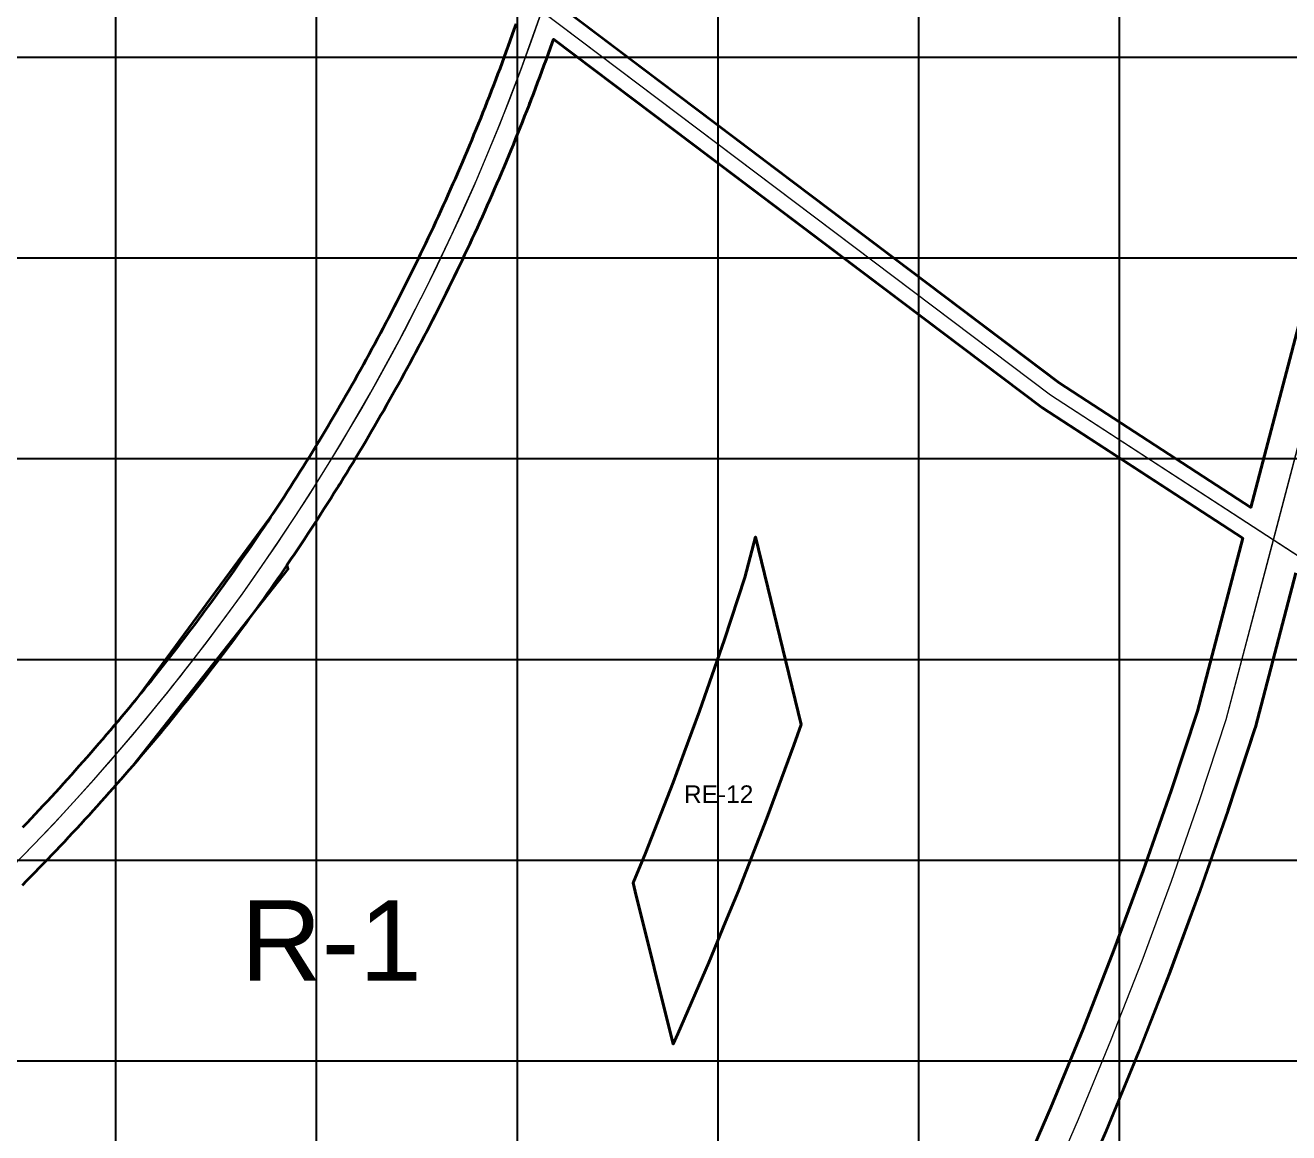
# Model space of a CAD drawing. Header units: millimetres. Extents: x 464536 to 476893, y 870501 to 881610.
# Drawn here: x 467155 to 467784, y 880064 to 880616 of the extents above; entities that cross this region are included whole.
import ezdxf
from ezdxf.enums import TextEntityAlignment as Align

# ---------------------------------------------------------------- set-up
doc = ezdxf.new("R2010")
doc.units = ezdxf.units.MM
for name, color, linetype, lineweight in [('Center_1', 7, 'Continuous', 5), ('Land Use Code', 7, 'Continuous', 35), ('Proposed Road Net work', 7, 'Continuous', 35), ('Recreational _ Environmental', 84, 'Continuous', 35), ('Residence', 50, 'Continuous', 35)]:
    doc.layers.add(name, color=color, linetype=linetype, lineweight=lineweight)
doc.layers.add('Grid1', color=7, linetype='Continuous')
doc.styles.add('Arial', font='arial.ttf')

msp = doc.modelspace()

# ---------------------------------------------------------------- linework, layer by layer
at = {"layer": 'Center_1'}
for points in [[(469346.11, 879762.34), (469041.1, 879829.87), (468995.44, 879839.98), (468451.87, 879956.58), (468431.07, 879962.52), (468410.48, 879969.16), (468390.13, 879976.5), (468370.05, 879984.54), (468350.26, 879993.26), (468330.77, 880002.65), (468311.62, 880012.71), (468292.83, 880023.41), (468274.41, 880034.76), (468256.39, 880046.72), (468238.79, 880059.3), (467665.66, 880431.54), (467125.47, 880838.9), (466644.96, 881201.26)], [(467662.67, 880032.04), (467679.58, 880070.98), (467695.77, 880110.23), (467711.24, 880149.77), (467725.96, 880189.59), (467739.95, 880229.68), (467753.19, 880270.02), (467960.99, 881060.28)], [(467148.28, 880196.62), (467168.87, 880218), (467188.9, 880239.93), (467208.33, 880262.37), (467227.17, 880285.32), (467245.39, 880308.76), (467262.98, 880332.68), (467279.93, 880357.05), (467296.24, 880381.86), (467311.88, 880407.1), (467326.84, 880432.74), (467341.12, 880458.77), (467354.71, 880485.17), (467367.59, 880511.92), (467379.77, 880539), (467391.22, 880566.39), (467401.94, 880594.08), (467411.92, 880622.04)]]:
    msp.add_lwpolyline(points, dxfattribs=at)
for points in [[(467776.7, 880359.43, 0), (467870.43, 880715.89, 0)], [(467272.59, 880346.33, 0), (467281.35, 880359.15, 0), (467289.93, 880372.1, 0), (467298.33, 880385.16, 0), (467306.55, 880398.34, 0), (467314.59, 880411.63, 0), (467322.44, 880425.03, 0), (467330.1, 880438.54, 0), (467337.58, 880452.15, 0), (467344.86, 880465.87, 0), (467351.96, 880479.68, 0), (467358.86, 880493.59, 0), (467365.57, 880507.6, 0), (467372.09, 880521.7, 0), (467378.41, 880535.88, 0), (467384.53, 880550.16, 0), (467390.46, 880564.51, 0), (467396.18, 880578.95, 0), (467401.71, 880593.47, 0), (467407.03, 880608.06, 0), (467412.15, 880622.72, 0)], [(467776.7, 880359.43, 0), (467665.66, 880431.54, 0), (467412.15, 880622.72, 0)], [(467508.32, 879743.25, 0), (467524.49, 879769.15, 0), (467546.3, 879805.57, 0), (467567.43, 879842.4, 0), (467587.88, 879879.61, 0), (467607.63, 879917.19, 0), (467626.68, 879955.13, 0), (467645.03, 879993.42, 0), (467662.67, 880032.04, 0), (467679.58, 880070.98, 0), (467695.77, 880110.23, 0), (467711.24, 880149.77, 0), (467725.96, 880189.59, 0), (467739.95, 880229.68, 0), (467753.19, 880270.02, 0), (467776.7, 880359.43, 0)], [(468112.81, 880141.12, 0), (467776.7, 880359.43, 0)], [(467247.59, 880311.68, 0), (467250.78, 880315.96, 0), (467253.96, 880320.25, 0), (467257.12, 880324.56, 0), (467260.25, 880328.88, 0), (467263.37, 880333.22, 0), (467266.47, 880337.58, 0), (467269.54, 880341.94, 0), (467272.59, 880346.33, 0)], [(467222.09, 880279.02, 0), (467225.35, 880283.05, 0), (467228.58, 880287.09, 0), (467231.79, 880291.15, 0), (467234.99, 880295.23, 0), (467238.17, 880299.32, 0), (467241.33, 880303.42, 0), (467244.47, 880307.54, 0), (467247.59, 880311.68, 0)], [(467017.79, 880070.95, 0), (467036.22, 880088.21, 0), (467054.56, 880105.55, 0), (467072.83, 880122.98, 0), (467091.01, 880140.5, 0), (467109.1, 880158.1, 0), (467127.12, 880175.79, 0), (467136.28, 880184.67, 0), (467145.34, 880193.66, 0), (467154.29, 880202.75, 0), (467163.14, 880211.94, 0), (467171.89, 880221.23, 0), (467180.53, 880230.62, 0), (467189.06, 880240.11, 0), (467197.49, 880249.7, 0), (467205.8, 880259.38, 0), (467214, 880269.15, 0), (467222.09, 880279.02, 0)]]:
    msp.add_polyline3d(points, dxfattribs=at)
at = {"layer": 'Grid1'}
for p, q in [((467200, 870600), (467200, 881600)), ((467300, 870600), (467300, 881600)), ((467400, 870600), (467400, 881600)), ((467500, 870600), (467500, 881600)), ((467600, 870600), (467600, 881600)), ((467700, 870600), (467700, 881600)), ((464700, 880600), (472600, 880600)), ((464700, 880500), (472600, 880500)), ((464700, 880400), (472600, 880400)), ((464700, 880300), (472600, 880300)), ((464700, 880200), (472600, 880200)), ((464700, 880100), (472600, 880100))]:
    msp.add_line(p, q, dxfattribs=at)
at = {"layer": 'Proposed Road Net work'}
for points in [[(467423.16, 880624.04, 0), (467669.97, 880437.69, 0), (467765.46, 880375.67, 0), (467855.34, 880717.48, 0)], [(467423.16, 880624.04, 0), (467669.97, 880437.69, 0), (467765.46, 880375.67, 0), (467855.34, 880717.48, 0)], [(467153.65, 880216.47, 0), (467155.69, 880218.61, 0), (467157.72, 880220.76, 0), (467159.76, 880222.91, 0), (467161.78, 880225.06, 0), (467163.8, 880227.22, 0), (467165.82, 880229.39, 0), (467167.82, 880231.56, 0), (467169.83, 880233.73, 0), (467171.82, 880235.92, 0), (467173.81, 880238.1, 0), (467175.8, 880240.29, 0), (467177.78, 880242.49, 0), (467179.75, 880244.69, 0), (467181.72, 880246.9, 0), (467183.68, 880249.12, 0), (467185.64, 880251.33, 0), (467187.59, 880253.56, 0), (467189.53, 880255.79, 0), (467191.47, 880258.02, 0), (467193.4, 880260.26, 0), (467195.33, 880262.5, 0), (467197.25, 880264.75, 0), (467199.16, 880267.01, 0), (467201.07, 880269.27, 0), (467202.97, 880271.53, 0), (467204.87, 880273.8, 0), (467206.76, 880276.08, 0), (467208.64, 880278.36, 0), (467210.52, 880280.64, 0), (467212.39, 880282.93, 0), (467214.25, 880285.22, 0), (467216.11, 880287.52, 0), (467217.97, 880289.83, 0), (467219.81, 880292.14, 0), (467221.66, 880294.45, 0), (467223.49, 880296.77, 0), (467225.32, 880299.1, 0), (467227.14, 880301.43, 0), (467228.96, 880303.76, 0), (467230.77, 880306.1, 0), (467232.57, 880308.44, 0), (467234.37, 880310.79, 0), (467236.16, 880313.14, 0), (467237.95, 880315.5, 0), (467239.72, 880317.86, 0), (467241.5, 880320.23, 0), (467243.26, 880322.6, 0), (467245.02, 880324.98, 0), (467246.78, 880327.36, 0), (467248.52, 880329.75, 0), (467250.27, 880332.14, 0), (467252, 880334.53, 0), (467253.73, 880336.93, 0), (467255.45, 880339.34, 0), (467257.16, 880341.75, 0), (467258.87, 880344.16, 0), (467260.58, 880346.58, 0), (467262.27, 880349, 0), (467263.96, 880351.43, 0), (467265.64, 880353.86, 0), (467267.32, 880356.3, 0), (467268.99, 880358.74, 0), (467270.65, 880361.18, 0), (467272.31, 880363.63, 0), (467273.96, 880366.09, 0), (467275.61, 880368.54, 0), (467277.24, 880371.01, 0), (467278.88, 880373.47, 0), (467280.5, 880375.94, 0), (467282.12, 880378.42, 0), (467283.73, 880380.9, 0), (467285.33, 880383.38, 0), (467286.93, 880385.87, 0), (467288.52, 880388.37, 0), (467290.11, 880390.86, 0), (467291.68, 880393.36, 0), (467293.26, 880395.87, 0), (467294.82, 880398.38, 0), (467296.38, 880400.89, 0), (467297.93, 880403.41, 0), (467299.47, 880405.93, 0), (467301.01, 880408.46, 0), (467302.54, 880410.99, 0), (467304.07, 880413.52, 0), (467305.59, 880416.06, 0), (467307.1, 880418.6, 0), (467308.6, 880421.15, 0), (467310.1, 880423.7, 0), (467311.59, 880426.25, 0), (467313.07, 880428.81, 0), (467314.55, 880431.37, 0), (467316.02, 880433.94, 0), (467317.48, 880436.51, 0), (467318.94, 880439.08, 0), (467320.39, 880441.66, 0), (467321.83, 880444.24, 0), (467323.27, 880446.83, 0), (467324.7, 880449.42, 0), (467326.12, 880452.01, 0), (467327.53, 880454.61, 0), (467328.94, 880457.21, 0), (467330.34, 880459.81, 0), (467331.74, 880462.42, 0), (467333.13, 880465.03, 0), (467334.51, 880467.65, 0), (467335.88, 880470.27, 0), (467337.25, 880472.89, 0), (467338.61, 880475.52, 0), (467339.96, 880478.15, 0), (467341.3, 880480.78, 0), (467342.64, 880483.42, 0), (467343.97, 880486.06, 0), (467345.3, 880488.7, 0), (467346.62, 880491.35, 0), (467347.93, 880494, 0), (467349.23, 880496.66, 0), (467350.53, 880499.31, 0), (467351.81, 880501.97, 0), (467353.1, 880504.64, 0), (467354.37, 880507.31, 0), (467355.64, 880509.98, 0), (467356.9, 880512.66, 0), (467358.15, 880515.33, 0), (467359.4, 880518.02, 0), (467360.64, 880520.7, 0), (467361.87, 880523.39, 0), (467363.1, 880526.08, 0), (467364.32, 880528.78, 0), (467365.53, 880531.47, 0), (467366.73, 880534.18, 0), (467367.93, 880536.88, 0), (467369.11, 880539.59, 0), (467370.3, 880542.3, 0), (467371.47, 880545.01, 0), (467372.64, 880547.73, 0), (467373.8, 880550.45, 0), (467374.95, 880553.17, 0), (467376.1, 880555.9, 0), (467377.24, 880558.63, 0), (467378.37, 880561.36, 0), (467379.49, 880564.1, 0), (467380.61, 880566.84, 0), (467381.72, 880569.58, 0), (467382.82, 880572.32, 0), (467383.91, 880575.07, 0), (467385, 880577.82, 0), (467386.08, 880580.57, 0), (467387.15, 880583.33, 0), (467388.22, 880586.09, 0), (467389.28, 880588.85, 0), (467390.33, 880591.61, 0), (467391.37, 880594.38, 0), (467392.41, 880597.15, 0), (467393.44, 880599.92, 0), (467394.46, 880602.7, 0), (467395.47, 880605.48, 0), (467396.48, 880608.26, 0), (467397.48, 880611.04, 0), (467398.47, 880613.83, 0), (467399.45, 880616.62, 0)], [(467153.65, 880216.47, 0), (467155.69, 880218.61, 0), (467157.72, 880220.76, 0), (467159.76, 880222.91, 0), (467161.78, 880225.06, 0), (467163.8, 880227.22, 0), (467165.82, 880229.39, 0), (467167.82, 880231.56, 0), (467169.83, 880233.73, 0), (467171.82, 880235.92, 0), (467173.81, 880238.1, 0), (467175.8, 880240.29, 0), (467177.78, 880242.49, 0), (467179.75, 880244.69, 0), (467181.72, 880246.9, 0), (467183.68, 880249.12, 0), (467185.64, 880251.33, 0), (467187.59, 880253.56, 0), (467189.53, 880255.79, 0), (467191.47, 880258.02, 0), (467193.4, 880260.26, 0), (467195.33, 880262.5, 0), (467197.25, 880264.75, 0), (467199.16, 880267.01, 0), (467201.07, 880269.27, 0), (467202.97, 880271.53, 0), (467204.87, 880273.8, 0), (467206.76, 880276.08, 0), (467208.64, 880278.36, 0), (467210.52, 880280.64, 0), (467212.39, 880282.93, 0), (467214.25, 880285.22, 0), (467216.11, 880287.52, 0), (467217.97, 880289.83, 0), (467219.81, 880292.14, 0), (467221.66, 880294.45, 0), (467223.49, 880296.77, 0), (467225.32, 880299.1, 0), (467227.14, 880301.43, 0), (467228.96, 880303.76, 0), (467230.77, 880306.1, 0), (467232.57, 880308.44, 0), (467234.37, 880310.79, 0), (467236.16, 880313.14, 0), (467237.95, 880315.5, 0), (467239.72, 880317.86, 0), (467241.5, 880320.23, 0), (467243.26, 880322.6, 0), (467245.02, 880324.98, 0), (467246.78, 880327.36, 0), (467248.52, 880329.75, 0), (467250.27, 880332.14, 0), (467252, 880334.53, 0), (467253.73, 880336.93, 0), (467255.45, 880339.34, 0), (467257.16, 880341.75, 0), (467258.87, 880344.16, 0), (467260.58, 880346.58, 0), (467262.27, 880349, 0), (467263.96, 880351.43, 0), (467265.64, 880353.86, 0), (467267.32, 880356.3, 0), (467268.99, 880358.74, 0), (467270.65, 880361.18, 0), (467272.31, 880363.63, 0), (467273.96, 880366.09, 0), (467275.61, 880368.54, 0), (467277.24, 880371.01, 0), (467278.88, 880373.47, 0), (467280.5, 880375.94, 0), (467282.12, 880378.42, 0), (467283.73, 880380.9, 0), (467285.33, 880383.38, 0), (467286.93, 880385.87, 0), (467288.52, 880388.37, 0), (467290.11, 880390.86, 0), (467291.68, 880393.36, 0), (467293.26, 880395.87, 0), (467294.82, 880398.38, 0), (467296.38, 880400.89, 0), (467297.93, 880403.41, 0), (467299.47, 880405.93, 0), (467301.01, 880408.46, 0), (467302.54, 880410.99, 0), (467304.07, 880413.52, 0), (467305.59, 880416.06, 0), (467307.1, 880418.6, 0), (467308.6, 880421.15, 0), (467310.1, 880423.7, 0), (467311.59, 880426.25, 0), (467313.07, 880428.81, 0), (467314.55, 880431.37, 0), (467316.02, 880433.94, 0), (467317.48, 880436.51, 0), (467318.94, 880439.08, 0), (467320.39, 880441.66, 0), (467321.83, 880444.24, 0), (467323.27, 880446.83, 0), (467324.7, 880449.42, 0), (467326.12, 880452.01, 0), (467327.53, 880454.61, 0), (467328.94, 880457.21, 0), (467330.34, 880459.81, 0), (467331.74, 880462.42, 0), (467333.13, 880465.03, 0), (467334.51, 880467.65, 0), (467335.88, 880470.27, 0), (467337.25, 880472.89, 0), (467338.61, 880475.52, 0), (467339.96, 880478.15, 0), (467341.3, 880480.78, 0), (467342.64, 880483.42, 0), (467343.97, 880486.06, 0), (467345.3, 880488.7, 0), (467346.62, 880491.35, 0), (467347.93, 880494, 0), (467349.23, 880496.66, 0), (467350.53, 880499.31, 0), (467351.81, 880501.97, 0), (467353.1, 880504.64, 0), (467354.37, 880507.31, 0), (467355.64, 880509.98, 0), (467356.9, 880512.66, 0), (467358.15, 880515.33, 0), (467359.4, 880518.02, 0), (467360.64, 880520.7, 0), (467361.87, 880523.39, 0), (467363.1, 880526.08, 0), (467364.32, 880528.78, 0), (467365.53, 880531.47, 0), (467366.73, 880534.18, 0), (467367.93, 880536.88, 0), (467369.11, 880539.59, 0), (467370.3, 880542.3, 0), (467371.47, 880545.01, 0), (467372.64, 880547.73, 0), (467373.8, 880550.45, 0), (467374.95, 880553.17, 0), (467376.1, 880555.9, 0), (467377.24, 880558.63, 0), (467378.37, 880561.36, 0), (467379.49, 880564.1, 0), (467380.61, 880566.84, 0), (467381.72, 880569.58, 0), (467382.82, 880572.32, 0), (467383.91, 880575.07, 0), (467385, 880577.82, 0), (467386.08, 880580.57, 0), (467387.15, 880583.33, 0), (467388.22, 880586.09, 0), (467389.28, 880588.85, 0), (467390.33, 880591.61, 0), (467391.37, 880594.38, 0), (467392.41, 880597.15, 0), (467393.44, 880599.92, 0), (467394.46, 880602.7, 0), (467395.47, 880605.48, 0), (467396.48, 880608.26, 0), (467397.48, 880611.04, 0), (467398.47, 880613.83, 0), (467399.45, 880616.62, 0)], [(467648.96, 880038.14, 0), (467665.77, 880076.83, 0), (467681.85, 880115.82, 0), (467697.22, 880155.11, 0), (467711.85, 880194.67, 0), (467725.74, 880234.49, 0), (467738.8, 880274.27, 0), (467761.44, 880360.39, 0), (467661.36, 880425.4, 0), (467417.96, 880608.95, 0), (467417.32, 880607.15, 0), (467416.31, 880604.31, 0), (467415.29, 880601.48, 0), (467414.27, 880598.64, 0), (467413.24, 880595.82, 0), (467412.2, 880592.99, 0), (467411.15, 880590.17, 0), (467410.1, 880587.35, 0), (467409.03, 880584.53, 0), (467407.96, 880581.72, 0), (467406.89, 880578.91, 0), (467405.8, 880576.1, 0), (467404.71, 880573.29, 0), (467403.61, 880570.49, 0), (467402.5, 880567.69, 0), (467401.39, 880564.89, 0), (467400.27, 880562.1, 0), (467399.14, 880559.31, 0), (467398, 880556.52, 0), (467396.86, 880553.74, 0), (467395.71, 880550.95, 0), (467394.55, 880548.18, 0), (467393.38, 880545.4, 0), (467392.21, 880542.63, 0), (467391.02, 880539.86, 0), (467389.84, 880537.09, 0), (467388.64, 880534.33, 0), (467387.44, 880531.57, 0), (467386.23, 880528.81, 0), (467385.01, 880526.06, 0), (467383.78, 880523.31, 0), (467382.55, 880520.56, 0), (467381.31, 880517.82, 0), (467380.06, 880515.08, 0), (467378.81, 880512.34, 0), (467377.55, 880509.61, 0), (467376.28, 880506.88, 0), (467375, 880504.15, 0), (467373.72, 880501.43, 0), (467372.43, 880498.71, 0), (467371.13, 880495.99, 0), (467369.83, 880493.28, 0), (467368.51, 880490.57, 0), (467367.19, 880487.86, 0), (467365.87, 880485.16, 0), (467364.53, 880482.46, 0), (467363.19, 880479.77, 0), (467361.84, 880477.08, 0), (467360.49, 880474.39, 0), (467359.13, 880471.7, 0), (467357.76, 880469.02, 0), (467356.38, 880466.35, 0), (467355, 880463.67, 0), (467353.6, 880461, 0), (467352.21, 880458.34, 0), (467350.8, 880455.67, 0), (467349.39, 880453.01, 0), (467347.97, 880450.36, 0), (467346.54, 880447.71, 0), (467345.11, 880445.06, 0), (467343.67, 880442.42, 0), (467342.22, 880439.78, 0), (467340.77, 880437.14, 0), (467339.3, 880434.51, 0), (467337.84, 880431.88, 0), (467336.36, 880429.26, 0), (467334.88, 880426.64, 0), (467333.39, 880424.02, 0), (467331.89, 880421.41, 0), (467330.39, 880418.8, 0), (467328.88, 880416.2, 0), (467327.36, 880413.6, 0), (467325.83, 880411, 0), (467324.3, 880408.41, 0), (467322.77, 880405.82, 0), (467321.22, 880403.24, 0), (467319.67, 880400.66, 0), (467318.11, 880398.08, 0), (467316.54, 880395.51, 0), (467314.97, 880392.94, 0), (467313.39, 880390.38, 0), (467311.81, 880387.82, 0), (467310.21, 880385.26, 0), (467308.61, 880382.71, 0), (467307.01, 880380.17, 0), (467305.39, 880377.63, 0), (467303.77, 880375.09, 0), (467302.15, 880372.56, 0), (467300.51, 880370.03, 0), (467298.87, 880367.5, 0), (467297.23, 880364.98, 0), (467295.57, 880362.47, 0), (467293.91, 880359.95, 0), (467292.25, 880357.45, 0), (467290.57, 880354.95, 0), (467288.89, 880352.45, 0), (467287.21, 880349.95, 0), (467285.51, 880347.46, 0), (467283.81, 880344.98, 0), (467282.1, 880342.5, 0), (467280.39, 880340.02, 0), (467278.67, 880337.55, 0), (467276.94, 880335.09, 0), (467275.21, 880332.63, 0), (467273.47, 880330.17, 0), (467271.73, 880327.72, 0), (467269.97, 880325.27, 0), (467268.21, 880322.82, 0), (467266.45, 880320.39, 0), (467264.68, 880317.95, 0), (467262.9, 880315.52, 0), (467261.11, 880313.1, 0), (467259.32, 880310.68, 0), (467257.52, 880308.27, 0), (467255.72, 880305.86, 0), (467253.91, 880303.45, 0), (467252.09, 880301.05, 0), (467250.27, 880298.65, 0), (467248.44, 880296.26, 0), (467246.6, 880293.88, 0), (467244.76, 880291.5, 0), (467242.91, 880289.12, 0), (467241.05, 880286.75, 0), (467239.19, 880284.38, 0), (467237.32, 880282.02, 0), (467235.45, 880279.67, 0), (467233.57, 880277.32, 0), (467231.68, 880274.97, 0), (467229.79, 880272.63, 0), (467227.89, 880270.29, 0), (467225.99, 880267.96, 0), (467224.07, 880265.64, 0), (467222.16, 880263.32, 0), (467220.23, 880261, 0), (467218.3, 880258.69, 0), (467216.37, 880256.38, 0), (467214.42, 880254.08, 0), (467212.47, 880251.79, 0), (467210.52, 880249.5, 0), (467208.56, 880247.21, 0), (467206.59, 880244.93, 0), (467204.62, 880242.66, 0), (467202.64, 880240.39, 0), (467200.66, 880238.13, 0), (467198.67, 880235.87, 0), (467196.67, 880233.62, 0), (467194.67, 880231.37, 0), (467192.66, 880229.13, 0), (467190.64, 880226.89, 0), (467188.62, 880224.66, 0), (467186.59, 880222.43, 0), (467184.56, 880220.21, 0), (467182.52, 880218, 0), (467180.48, 880215.79, 0), (467178.43, 880213.58, 0), (467176.37, 880211.38, 0), (467174.31, 880209.19, 0), (467172.24, 880207, 0), (467170.17, 880204.82, 0), (467168.09, 880202.64, 0), (467166, 880200.47, 0), (467163.91, 880198.3, 0), (467161.82, 880196.14, 0), (467159.71, 880193.99, 0), (467157.61, 880191.84, 0), (467155.49, 880189.7, 0), (467153.37, 880187.56, 0)], [(467648.96, 880038.14, 0), (467665.77, 880076.83, 0), (467681.85, 880115.82, 0), (467697.22, 880155.11, 0), (467711.85, 880194.67, 0), (467725.74, 880234.49, 0), (467738.8, 880274.27, 0), (467761.44, 880360.39, 0), (467661.36, 880425.4, 0), (467417.96, 880608.95, 0), (467417.32, 880607.15, 0), (467416.31, 880604.31, 0), (467415.29, 880601.48, 0), (467414.27, 880598.64, 0), (467413.24, 880595.82, 0), (467412.2, 880592.99, 0), (467411.15, 880590.17, 0), (467410.1, 880587.35, 0), (467409.03, 880584.53, 0), (467407.96, 880581.72, 0), (467406.89, 880578.91, 0), (467405.8, 880576.1, 0), (467404.71, 880573.29, 0), (467403.61, 880570.49, 0), (467402.5, 880567.69, 0), (467401.39, 880564.89, 0), (467400.27, 880562.1, 0), (467399.14, 880559.31, 0), (467398, 880556.52, 0), (467396.86, 880553.74, 0), (467395.71, 880550.95, 0), (467394.55, 880548.18, 0), (467393.38, 880545.4, 0), (467392.21, 880542.63, 0), (467391.02, 880539.86, 0), (467389.84, 880537.09, 0), (467388.64, 880534.33, 0), (467387.44, 880531.57, 0), (467386.23, 880528.81, 0), (467385.01, 880526.06, 0), (467383.78, 880523.31, 0), (467382.55, 880520.56, 0), (467381.31, 880517.82, 0), (467380.06, 880515.08, 0), (467378.81, 880512.34, 0), (467377.55, 880509.61, 0), (467376.28, 880506.88, 0), (467375, 880504.15, 0), (467373.72, 880501.43, 0), (467372.43, 880498.71, 0), (467371.13, 880495.99, 0), (467369.83, 880493.28, 0), (467368.51, 880490.57, 0), (467367.19, 880487.86, 0), (467365.87, 880485.16, 0), (467364.53, 880482.46, 0), (467363.19, 880479.77, 0), (467361.84, 880477.08, 0), (467360.49, 880474.39, 0), (467359.13, 880471.7, 0), (467357.76, 880469.02, 0), (467356.38, 880466.35, 0), (467355, 880463.67, 0), (467353.6, 880461, 0), (467352.21, 880458.34, 0), (467350.8, 880455.67, 0), (467349.39, 880453.01, 0), (467347.97, 880450.36, 0), (467346.54, 880447.71, 0), (467345.11, 880445.06, 0), (467343.67, 880442.42, 0), (467342.22, 880439.78, 0), (467340.77, 880437.14, 0), (467339.3, 880434.51, 0), (467337.84, 880431.88, 0), (467336.36, 880429.26, 0), (467334.88, 880426.64, 0), (467333.39, 880424.02, 0), (467331.89, 880421.41, 0), (467330.39, 880418.8, 0), (467328.88, 880416.2, 0), (467327.36, 880413.6, 0), (467325.83, 880411, 0), (467324.3, 880408.41, 0), (467322.77, 880405.82, 0), (467321.22, 880403.24, 0), (467319.67, 880400.66, 0), (467318.11, 880398.08, 0), (467316.54, 880395.51, 0), (467314.97, 880392.94, 0), (467313.39, 880390.38, 0), (467311.81, 880387.82, 0), (467310.21, 880385.26, 0), (467308.61, 880382.71, 0), (467307.01, 880380.17, 0), (467305.39, 880377.63, 0), (467303.77, 880375.09, 0), (467302.15, 880372.56, 0), (467300.51, 880370.03, 0), (467298.87, 880367.5, 0), (467297.23, 880364.98, 0), (467295.57, 880362.47, 0), (467293.91, 880359.95, 0), (467292.25, 880357.45, 0), (467290.57, 880354.95, 0), (467288.89, 880352.45, 0), (467287.21, 880349.95, 0), (467285.51, 880347.46, 0), (467283.81, 880344.98, 0), (467282.1, 880342.5, 0), (467280.39, 880340.02, 0), (467278.67, 880337.55, 0), (467276.94, 880335.09, 0), (467275.21, 880332.63, 0), (467273.47, 880330.17, 0), (467271.73, 880327.72, 0), (467269.97, 880325.27, 0), (467268.21, 880322.82, 0), (467266.45, 880320.39, 0), (467264.68, 880317.95, 0), (467262.9, 880315.52, 0), (467261.11, 880313.1, 0), (467259.32, 880310.68, 0), (467257.52, 880308.27, 0), (467255.72, 880305.86, 0), (467253.91, 880303.45, 0), (467252.09, 880301.05, 0), (467250.27, 880298.65, 0), (467248.44, 880296.26, 0), (467246.6, 880293.88, 0), (467244.76, 880291.5, 0), (467242.91, 880289.12, 0), (467241.05, 880286.75, 0), (467239.19, 880284.38, 0), (467237.32, 880282.02, 0), (467235.45, 880279.67, 0), (467233.57, 880277.32, 0), (467231.68, 880274.97, 0), (467229.79, 880272.63, 0), (467227.89, 880270.29, 0), (467225.99, 880267.96, 0), (467224.07, 880265.64, 0), (467222.16, 880263.32, 0), (467220.23, 880261, 0), (467218.3, 880258.69, 0), (467216.37, 880256.38, 0), (467214.42, 880254.08, 0), (467212.47, 880251.79, 0), (467210.52, 880249.5, 0), (467208.56, 880247.21, 0), (467206.59, 880244.93, 0), (467204.62, 880242.66, 0), (467202.64, 880240.39, 0), (467200.66, 880238.13, 0), (467198.67, 880235.87, 0), (467196.67, 880233.62, 0), (467194.67, 880231.37, 0), (467192.66, 880229.13, 0), (467190.64, 880226.89, 0), (467188.62, 880224.66, 0), (467186.59, 880222.43, 0), (467184.56, 880220.21, 0), (467182.52, 880218, 0), (467180.48, 880215.79, 0), (467178.43, 880213.58, 0), (467176.37, 880211.38, 0), (467174.31, 880209.19, 0), (467172.24, 880207, 0), (467170.17, 880204.82, 0), (467168.09, 880202.64, 0), (467166, 880200.47, 0), (467163.91, 880198.3, 0), (467161.82, 880196.14, 0), (467159.71, 880193.99, 0), (467157.61, 880191.84, 0), (467155.49, 880189.7, 0), (467153.37, 880187.56, 0)], [(467787.94, 880343.18, 0), (467767.7, 880266.21, 0), (467767.44, 880265.34, 0), (467754.16, 880224.87, 0), (467740.07, 880184.5, 0), (467725.26, 880144.44, 0), (467709.69, 880104.64, 0), (467693.39, 880065.13, 0), (467676.37, 880025.94, 0)], [(467787.94, 880343.18, 0), (467767.7, 880266.21, 0), (467767.44, 880265.34, 0), (467754.16, 880224.87, 0), (467740.07, 880184.5, 0), (467725.26, 880144.44, 0), (467709.69, 880104.64, 0), (467693.39, 880065.13, 0), (467676.37, 880025.94, 0)]]:
    msp.add_polyline3d(points, dxfattribs=at)
at = {"layer": 'Recreational _ Environmental'}
msp.add_lwpolyline([(467479.96, 880113.43), (467477.64, 880108.34), (467458.74, 880184.33), (467457.69, 880188.65), (467463.79, 880203.43), (467477.56, 880238.66), (467483.1, 880253.64), (467490.68, 880274.14), (467503.14, 880309.85), (467513.32, 880340.86), (467518.61, 880361), (467541.37, 880267.63), (467537.74, 880257.23), (467524.3, 880220.88), (467510.18, 880184.79), (467503.75, 880169.21), (467495.4, 880148.97)], close=True, dxfattribs=at)
at = {"layer": 'Residence'}
msp.add_lwpolyline([(467855.34, 880717.48), (467765.46, 880375.67), (467669.97, 880437.69), (467423.1, 880623.86)], dxfattribs=at)
for points in [[(467399.45, 880616.62, 0), (467398.47, 880613.83, 0), (467397.48, 880611.04, 0), (467396.48, 880608.26, 0), (467395.47, 880605.48, 0), (467394.46, 880602.7, 0), (467393.44, 880599.92, 0), (467392.41, 880597.15, 0), (467391.37, 880594.38, 0), (467390.33, 880591.61, 0), (467389.28, 880588.85, 0), (467388.22, 880586.09, 0), (467387.15, 880583.33, 0), (467386.08, 880580.57, 0), (467385, 880577.82, 0), (467383.91, 880575.07, 0), (467382.82, 880572.32, 0), (467381.72, 880569.58, 0), (467380.61, 880566.84, 0), (467379.49, 880564.1, 0), (467378.37, 880561.36, 0), (467377.24, 880558.63, 0), (467376.1, 880555.9, 0), (467374.95, 880553.17, 0), (467373.8, 880550.45, 0), (467372.64, 880547.73, 0), (467371.47, 880545.01, 0), (467370.3, 880542.3, 0), (467369.11, 880539.59, 0), (467367.93, 880536.88, 0), (467366.73, 880534.18, 0), (467365.53, 880531.47, 0), (467364.32, 880528.78, 0), (467363.1, 880526.08, 0), (467361.87, 880523.39, 0), (467360.64, 880520.7, 0), (467359.4, 880518.02, 0), (467358.15, 880515.33, 0), (467356.9, 880512.66, 0), (467355.64, 880509.98, 0), (467354.37, 880507.31, 0), (467353.1, 880504.64, 0), (467351.81, 880501.97, 0), (467350.53, 880499.31, 0), (467349.23, 880496.66, 0), (467347.93, 880494, 0), (467346.62, 880491.35, 0), (467345.3, 880488.7, 0), (467343.97, 880486.06, 0), (467342.64, 880483.42, 0), (467341.3, 880480.78, 0), (467339.96, 880478.15, 0), (467338.61, 880475.52, 0), (467337.25, 880472.89, 0), (467335.88, 880470.27, 0), (467334.51, 880467.65, 0), (467333.13, 880465.03, 0), (467331.74, 880462.42, 0), (467330.34, 880459.81, 0), (467328.94, 880457.21, 0), (467327.53, 880454.61, 0), (467326.12, 880452.01, 0), (467324.7, 880449.42, 0), (467323.27, 880446.83, 0), (467321.83, 880444.24, 0), (467320.39, 880441.66, 0), (467318.94, 880439.08, 0), (467317.48, 880436.51, 0), (467316.02, 880433.94, 0), (467314.55, 880431.37, 0), (467313.07, 880428.81, 0), (467311.59, 880426.25, 0), (467310.1, 880423.7, 0), (467308.6, 880421.15, 0), (467307.1, 880418.6, 0), (467305.59, 880416.06, 0), (467304.07, 880413.52, 0), (467302.54, 880410.99, 0), (467301.01, 880408.46, 0), (467299.47, 880405.93, 0), (467297.93, 880403.41, 0), (467296.38, 880400.89, 0), (467294.82, 880398.38, 0), (467293.26, 880395.87, 0), (467291.68, 880393.36, 0), (467290.11, 880390.86, 0), (467288.52, 880388.37, 0), (467286.93, 880385.87, 0), (467285.33, 880383.38, 0), (467283.73, 880380.9, 0), (467282.12, 880378.42, 0), (467280.5, 880375.94, 0), (467278.88, 880373.47, 0), (467278.85, 880373.44, 0), (467209.22, 880279.06, 0), (467208.64, 880278.36, 0), (467206.76, 880276.08, 0), (467204.87, 880273.8, 0), (467202.97, 880271.53, 0), (467201.07, 880269.27, 0), (467199.16, 880267.01, 0), (467197.25, 880264.75, 0), (467195.33, 880262.5, 0), (467193.4, 880260.26, 0), (467193.25, 880260.09, 0), (467191.47, 880258.02, 0), (467189.53, 880255.79, 0), (467187.59, 880253.56, 0), (467185.64, 880251.33, 0), (467183.68, 880249.12, 0), (467181.72, 880246.9, 0), (467179.75, 880244.69, 0), (467177.78, 880242.49, 0), (467175.8, 880240.29, 0), (467173.81, 880238.1, 0), (467171.82, 880235.92, 0), (467169.83, 880233.73, 0), (467167.82, 880231.56, 0), (467165.82, 880229.39, 0), (467163.8, 880227.22, 0), (467161.78, 880225.06, 0), (467159.76, 880222.91, 0), (467157.72, 880220.76, 0), (467155.69, 880218.61, 0), (467153.65, 880216.47, 0)], [(467153.37, 880187.56, 0), (467155.49, 880189.7, 0), (467157.61, 880191.84, 0), (467159.71, 880193.99, 0), (467161.82, 880196.14, 0), (467163.91, 880198.3, 0), (467166, 880200.47, 0), (467168.09, 880202.64, 0), (467170.17, 880204.82, 0), (467172.24, 880207, 0), (467174.31, 880209.19, 0), (467176.37, 880211.38, 0), (467178.43, 880213.58, 0), (467180.48, 880215.79, 0), (467182.52, 880218, 0), (467184.56, 880220.21, 0), (467186.59, 880222.43, 0), (467188.62, 880224.66, 0), (467190.64, 880226.89, 0), (467192.66, 880229.13, 0), (467194.67, 880231.37, 0), (467196.67, 880233.62, 0), (467198.67, 880235.87, 0), (467199.05, 880236.31, 0), (467200.66, 880238.13, 0), (467202.64, 880240.39, 0), (467204.62, 880242.66, 0), (467206.59, 880244.93, 0), (467208.56, 880247.21, 0), (467285.81, 880344.89, 0), (467285.27, 880347.11, 0), (467285.51, 880347.46, 0), (467287.21, 880349.95, 0), (467288.89, 880352.45, 0), (467290.57, 880354.95, 0), (467292.25, 880357.45, 0), (467293.91, 880359.95, 0), (467295.57, 880362.47, 0), (467297.23, 880364.98, 0), (467298.87, 880367.5, 0), (467300.34, 880369.75, 0), (467300.51, 880370.03, 0), (467302.15, 880372.56, 0), (467303.77, 880375.09, 0), (467305.39, 880377.63, 0), (467307.01, 880380.17, 0), (467308.61, 880382.71, 0), (467310.21, 880385.26, 0), (467311.13, 880386.74, 0), (467311.81, 880387.82, 0), (467313.39, 880390.38, 0), (467314.97, 880392.94, 0), (467316.54, 880395.51, 0), (467318.11, 880398.08, 0), (467319.67, 880400.66, 0), (467321.22, 880403.24, 0), (467322.77, 880405.82, 0), (467324.3, 880408.41, 0), (467325.83, 880411, 0), (467327.36, 880413.6, 0), (467328.88, 880416.2, 0), (467330.39, 880418.8, 0), (467331.89, 880421.41, 0), (467333.39, 880424.02, 0), (467334.88, 880426.64, 0), (467336.36, 880429.26, 0), (467337.84, 880431.88, 0), (467339.3, 880434.51, 0), (467340.77, 880437.14, 0), (467342.22, 880439.78, 0), (467343.67, 880442.42, 0), (467345.11, 880445.06, 0), (467346.54, 880447.71, 0), (467347.97, 880450.36, 0), (467349.39, 880453.01, 0), (467350.8, 880455.67, 0), (467352.21, 880458.34, 0), (467353.6, 880461, 0), (467355, 880463.67, 0), (467356.38, 880466.35, 0), (467357.76, 880469.02, 0), (467359.13, 880471.7, 0), (467360.49, 880474.39, 0), (467361.84, 880477.08, 0), (467363.19, 880479.77, 0), (467364.53, 880482.46, 0), (467365.87, 880485.16, 0), (467367.19, 880487.86, 0), (467368.51, 880490.57, 0), (467369.83, 880493.28, 0), (467371.13, 880495.99, 0), (467372.43, 880498.71, 0), (467373.72, 880501.43, 0), (467375, 880504.15, 0), (467376.28, 880506.88, 0), (467377.55, 880509.61, 0), (467378.81, 880512.34, 0), (467380.06, 880515.08, 0), (467381.31, 880517.82, 0), (467382.55, 880520.56, 0), (467383.78, 880523.31, 0), (467385.01, 880526.06, 0), (467386.23, 880528.81, 0), (467387.44, 880531.57, 0), (467388.64, 880534.33, 0), (467389.84, 880537.09, 0), (467391.02, 880539.86, 0), (467392.21, 880542.63, 0), (467393.38, 880545.4, 0), (467394.55, 880548.18, 0), (467395.71, 880550.95, 0), (467396.86, 880553.74, 0), (467398, 880556.52, 0), (467399.14, 880559.31, 0), (467400.27, 880562.1, 0), (467401.39, 880564.89, 0), (467402.5, 880567.69, 0), (467403.61, 880570.49, 0), (467404.71, 880573.29, 0), (467405.8, 880576.1, 0), (467406.07, 880576.79, 0), (467406.89, 880578.91, 0), (467407.96, 880581.72, 0), (467409.03, 880584.53, 0), (467410.1, 880587.35, 0), (467411.15, 880590.17, 0), (467412.2, 880592.99, 0), (467413.24, 880595.82, 0), (467414.27, 880598.64, 0), (467415.29, 880601.48, 0), (467415.67, 880602.52, 0), (467416.31, 880604.31, 0), (467417.32, 880607.15, 0), (467417.96, 880608.95, 0), (467661.15, 880425.55, 0), (467661.58, 880425.25, 0), (467761.44, 880360.39, 0), (467738.8, 880274.27, 0), (467725.74, 880234.49, 0), (467711.85, 880194.67, 0), (467697.22, 880155.11, 0), (467681.85, 880115.82, 0), (467665.77, 880076.83, 0), (467648.96, 880038.14, 0)], [(467676.42, 880026.06, 0), (467693.34, 880065.01, 0), (467693.39, 880065.13, 0), (467693.45, 880065.26, 0), (467709.64, 880104.51, 0), (467709.69, 880104.64, 0), (467709.74, 880104.77, 0), (467725.21, 880144.31, 0), (467725.26, 880144.44, 0), (467725.3, 880144.57, 0), (467740.04, 880184.43, 0), (467740.07, 880184.5, 0), (467740.12, 880184.65, 0), (467754.11, 880224.74, 0), (467754.16, 880224.87, 0), (467754.2, 880225, 0), (467767.44, 880265.34, 0), (467767.7, 880266.21, 0), (467787.94, 880343.18, 0)]]:
    msp.add_polyline3d(points, dxfattribs=at)
msp.add_polyline3d([(467458.74, 880184.33, 0), (467477.64, 880108.34, 0), (467479.96, 880113.43, 0), (467495.4, 880148.97, 0), (467503.75, 880169.21, 0), (467510.18, 880184.79, 0), (467524.3, 880220.88, 0), (467537.74, 880257.23, 0), (467541.37, 880267.63, 0), (467518.61, 880361, 0), (467513.32, 880340.86, 0), (467503.14, 880309.85, 0), (467490.68, 880274.14, 0), (467483.1, 880253.64, 0), (467477.56, 880238.66, 0), (467463.79, 880203.43, 0), (467457.69, 880188.65, 0)], close=True, dxfattribs=at)

# ---------------------------------------------------------------- texts
at = {"layer": 'Land Use Code', "color": 7, "true_color": 0xffffff, "style": 'Arial'}
for s, height, p in [('RE-12', 8.74, (467500.28, 880225.87)), ('R-1', 40.076, (467307.22, 880127.92))]:
    msp.add_text(s, height=height, dxfattribs=at).set_placement(p, align=Align.BOTTOM_CENTER)

doc.saveas('drawing.dxf')
